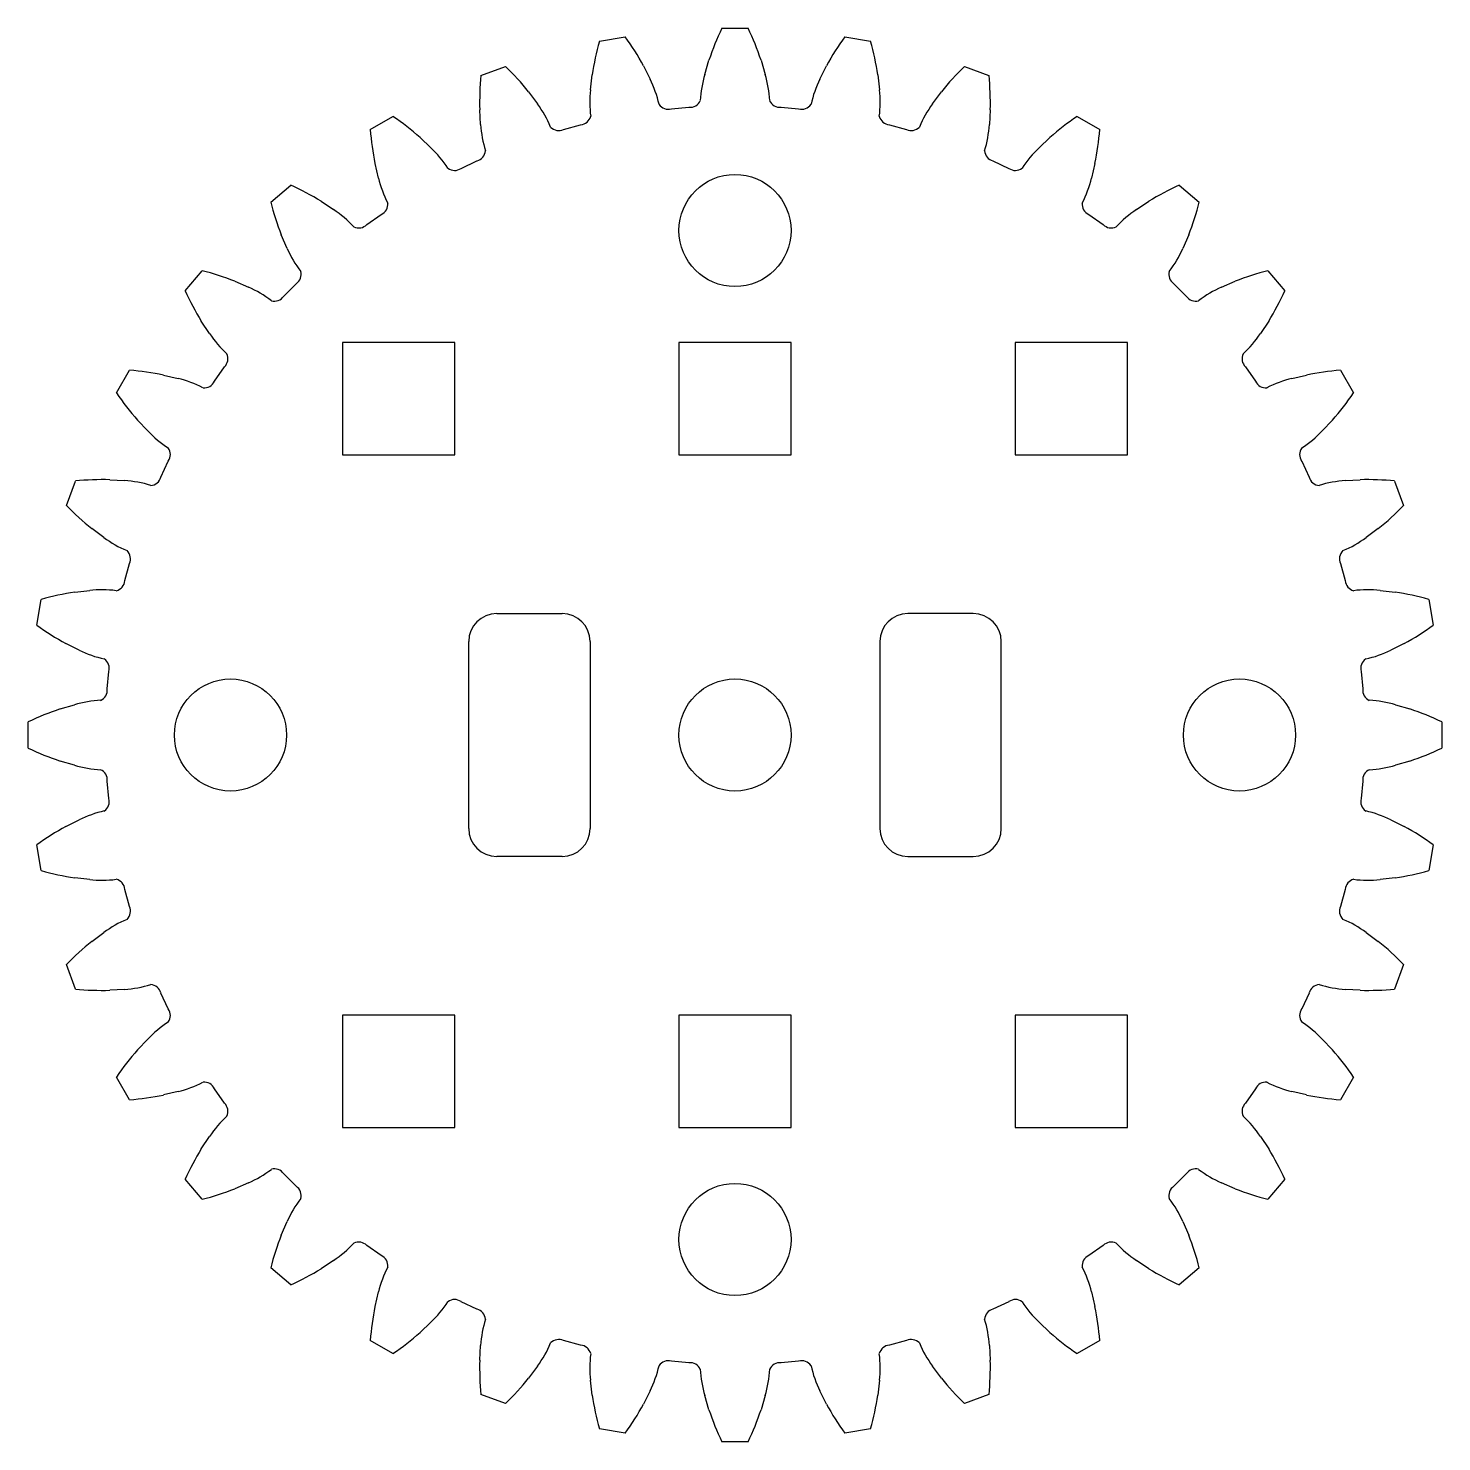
# Model space of a CAD drawing. Header units: millimetres. Extents: x 6.8 to 44.6, y 255 to 292.9.
import ezdxf

# ---------------------------------------------------------------- set-up
doc = ezdxf.new("R2010")
doc.units = ezdxf.units.MM
doc.layers.add('Default', color=7, linetype='Continuous')

# ---------------------------------------------------------------- blocks, each defined once
blk = doc.blocks.new('SE')
at = {"layer": 'Default', "color": 7, "linetype": 'Continuous'}
for p, q in [((33.218, 284.447), (33.218, 281.447)), ((36.218, 284.447), (33.218, 284.447)), ((36.218, 281.447), (36.218, 284.447)), ((33.218, 281.447), (36.218, 281.447))]:
    blk.add_line(p, q, dxfattribs=at)
blk = doc.blocks.new('SE1')
at = {"layer": 'Default', "color": 7, "linetype": 'Continuous'}
for p, q in [((15.218, 284.447), (15.218, 281.447)), ((18.218, 284.447), (15.218, 284.447)), ((18.218, 281.447), (18.218, 284.447)), ((15.218, 281.447), (18.218, 281.447))]:
    blk.add_line(p, q, dxfattribs=at)
blk = doc.blocks.new('SE2')
at = {"layer": 'Default', "color": 7, "linetype": 'Continuous'}
for p, q in [((24.218, 284.447), (24.218, 281.447)), ((27.218, 284.447), (24.218, 284.447)), ((27.218, 281.447), (27.218, 284.447)), ((24.218, 281.447), (27.218, 281.447))]:
    blk.add_line(p, q, dxfattribs=at)
blk = doc.blocks.new('SE3')
at = {"layer": 'Default', "color": 7, "linetype": 'Continuous'}
for p, q in [((33.218, 266.447), (33.218, 263.447)), ((36.218, 266.447), (33.218, 266.447)), ((36.218, 263.447), (36.218, 266.447)), ((33.218, 263.447), (36.218, 263.447))]:
    blk.add_line(p, q, dxfattribs=at)
blk = doc.blocks.new('SE4')
at = {"layer": 'Default', "color": 7, "linetype": 'Continuous'}
for p, q in [((15.218, 266.447), (15.218, 263.447)), ((18.218, 266.447), (15.218, 266.447)), ((18.218, 263.447), (18.218, 266.447)), ((15.218, 263.447), (18.218, 263.447))]:
    blk.add_line(p, q, dxfattribs=at)
blk = doc.blocks.new('SE5')
at = {"layer": 'Default', "color": 7, "linetype": 'Continuous'}
for p, q in [((24.218, 266.447), (24.218, 263.447)), ((27.218, 266.447), (24.218, 266.447)), ((27.218, 263.447), (27.218, 266.447)), ((24.218, 263.447), (27.218, 263.447))]:
    blk.add_line(p, q, dxfattribs=at)
blk = doc.blocks.new('SE6')
at = {"color": 7, "linetype": 'Continuous'}
for p, q in [((25.368, 292.859), (26.068, 292.859)), ((22.09, 292.511), (22.779, 292.633)), ((28.658, 292.633), (29.347, 292.511)), ((24.908, 291.625), (25.022, 292.007)), ((26.415, 292.007), (26.528, 291.625)), ((18.921, 291.599), (19.579, 291.838)), ((23.268, 291.854), (23.446, 291.497)), ((27.99, 291.497), (28.168, 291.854)), ((31.858, 291.838), (32.515, 291.599)), ((21.851, 291.216), (21.896, 291.612)), ((29.54, 291.612), (29.585, 291.216)), ((20.196, 291.156), (20.433, 290.836)), ((31.003, 290.836), (31.24, 291.156)), ((15.959, 290.15), (16.565, 290.5)), ((18.911, 290.282), (18.887, 290.68)), ((24.015, 290.704), (24.485, 290.745)), ((26.951, 290.745), (27.421, 290.704)), ((32.55, 290.68), (32.525, 290.282)), ((34.871, 290.5), (35.477, 290.15)), ((21.132, 290.154), (21.587, 290.276)), ((29.849, 290.276), (30.305, 290.154)), ((17.291, 289.936), (17.581, 289.661)), ((33.856, 289.661), (34.145, 289.936)), ((16.178, 288.851), (16.085, 289.239)), ((18.387, 289.111), (18.814, 289.31)), ((32.622, 289.31), (33.049, 289.111)), ((35.351, 289.239), (35.258, 288.851)), ((13.294, 288.21), (13.83, 288.659)), ((37.606, 288.659), (38.143, 288.21)), ((14.643, 288.23), (14.976, 288.01)), ((36.461, 288.01), (36.793, 288.23)), ((15.865, 287.608), (16.251, 287.878)), ((35.185, 287.878), (35.571, 287.608)), ((13.735, 286.968), (13.576, 287.334)), ((37.86, 287.334), (37.702, 286.968)), ((11.006, 285.835), (11.456, 286.372)), ((39.981, 286.372), (40.43, 285.835)), ((12.331, 286.09), (12.697, 285.931)), ((13.643, 285.689), (13.976, 286.023)), ((37.46, 286.023), (37.794, 285.689)), ((38.739, 285.931), (39.105, 286.09)), ((11.656, 284.69), (11.436, 285.022)), ((40.001, 285.022), (39.781, 284.69)), ((9.165, 283.1), (9.515, 283.706)), ((11.787, 283.414), (12.058, 283.8)), ((39.379, 283.8), (39.649, 283.414)), ((41.921, 283.706), (42.271, 283.1)), ((10.426, 283.58), (10.814, 283.487)), ((40.622, 283.487), (41.01, 283.58)), ((10.004, 282.085), (9.73, 282.374)), ((41.707, 282.374), (41.432, 282.085)), ((10.355, 280.851), (10.554, 281.278)), ((40.882, 281.278), (41.081, 280.851)), ((7.827, 280.087), (8.066, 280.744)), ((8.986, 280.779), (9.384, 280.754)), ((42.053, 280.754), (42.451, 280.779)), ((43.37, 280.744), (43.609, 280.087)), ((8.83, 279.232), (8.509, 279.469)), ((42.927, 279.469), (42.607, 279.232)), ((9.39, 278.078), (9.512, 278.534)), ((41.925, 278.534), (42.047, 278.078)), ((8.054, 277.769), (8.45, 277.815)), ((42.987, 277.815), (43.383, 277.769)), ((7.033, 276.887), (7.154, 277.576)), ((44.282, 277.576), (44.404, 276.887)), ((8.168, 276.219), (7.812, 276.397)), ((43.625, 276.397), (43.268, 276.219)), ((8.92, 275.18), (8.961, 275.65)), ((42.475, 275.65), (42.516, 275.18)), ((7.658, 274.644), (8.041, 274.757)), ((43.396, 274.757), (43.778, 274.644)), ((6.806, 273.597), (6.806, 274.297)), ((44.63, 274.297), (44.63, 273.597)), ((8.041, 273.137), (7.658, 273.251)), ((43.778, 273.251), (43.396, 273.137)), ((8.961, 272.244), (8.92, 272.714)), ((42.516, 272.714), (42.475, 272.244)), ((7.812, 271.497), (8.168, 271.675)), ((43.268, 271.675), (43.625, 271.497)), ((7.154, 270.319), (7.033, 271.008)), ((44.404, 271.008), (44.282, 270.319)), ((8.45, 270.08), (8.054, 270.125)), ((43.383, 270.125), (42.987, 270.08)), ((9.512, 269.361), (9.39, 269.816)), ((42.047, 269.816), (41.925, 269.361)), ((8.509, 268.425), (8.83, 268.662)), ((42.607, 268.662), (42.927, 268.425)), ((8.066, 267.15), (7.827, 267.808)), ((43.609, 267.808), (43.37, 267.15)), ((9.384, 267.14), (8.986, 267.116)), ((10.554, 266.616), (10.355, 267.043)), ((41.081, 267.043), (40.882, 266.616)), ((42.451, 267.116), (42.053, 267.14)), ((9.73, 265.521), (10.004, 265.81)), ((41.432, 265.81), (41.707, 265.521)), ((9.515, 264.188), (9.165, 264.794)), ((42.271, 264.794), (41.921, 264.188)), ((10.814, 264.407), (10.426, 264.314)), ((12.058, 264.094), (11.787, 264.481)), ((39.649, 264.481), (39.379, 264.094)), ((41.01, 264.314), (40.622, 264.407)), ((11.436, 262.872), (11.656, 263.205)), ((39.781, 263.205), (40.001, 262.872)), ((13.976, 261.872), (13.643, 262.205)), ((37.794, 262.205), (37.46, 261.872)), ((11.456, 261.523), (11.006, 262.059)), ((12.697, 261.964), (12.331, 261.805)), ((39.105, 261.805), (38.739, 261.964)), ((40.43, 262.059), (39.981, 261.523)), ((13.576, 260.56), (13.735, 260.926)), ((37.702, 260.926), (37.86, 260.56)), ((16.251, 260.016), (15.865, 260.287)), ((35.571, 260.287), (35.185, 260.016)), ((14.976, 259.885), (14.643, 259.665)), ((36.793, 259.665), (36.461, 259.885)), ((13.83, 259.235), (13.294, 259.685)), ((38.143, 259.685), (37.606, 259.235)), ((16.085, 258.655), (16.178, 259.043)), ((18.814, 258.584), (18.387, 258.783)), ((33.049, 258.783), (32.622, 258.584)), ((35.258, 259.043), (35.351, 258.655)), ((17.581, 258.233), (17.291, 257.959)), ((34.145, 257.959), (33.856, 258.233)), ((16.565, 257.394), (15.959, 257.744)), ((18.887, 257.215), (18.911, 257.613)), ((21.587, 257.619), (21.132, 257.741)), ((30.305, 257.741), (29.849, 257.619)), ((32.525, 257.613), (32.55, 257.215)), ((35.477, 257.744), (34.871, 257.394)), ((20.433, 257.059), (20.196, 256.738)), ((24.485, 257.149), (24.015, 257.19)), ((27.421, 257.19), (26.951, 257.149)), ((31.24, 256.738), (31.003, 257.059)), ((21.896, 256.283), (21.851, 256.679)), ((29.585, 256.679), (29.54, 256.283)), ((19.579, 256.056), (18.921, 256.295)), ((23.446, 256.397), (23.268, 256.041)), ((25.022, 255.887), (24.908, 256.27)), ((26.528, 256.27), (26.415, 255.887)), ((28.168, 256.041), (27.99, 256.397)), ((32.515, 256.295), (31.858, 256.056)), ((22.779, 255.262), (22.09, 255.383)), ((29.347, 255.383), (28.658, 255.262)), ((26.068, 255.035), (25.368, 255.035))]:
    blk.add_line(p, q, dxfattribs=at)
for centre, radius, start, end in [((32.027, 289.653), 7.391, 154.2891, 161.4247), ((19.409, 289.653), 7.391, 18.5753, 25.7109), ((29.204, 290.51), 7.391, 164.2891, 171.4247), ((16.778, 288.319), 7.391, 28.5753, 35.7109), ((34.659, 288.319), 7.391, 144.2891, 151.4247), ((22.232, 290.51), 7.391, 8.5753, 15.7109), ((14.418, 286.548), 7.391, 38.5753, 45.7109), ((27.814, 290.775), 3.028, 163.6932, 177.2138), ((23.622, 290.775), 3.028, 2.7862, 16.3068), ((37.018, 286.548), 7.391, 134.2891, 141.4247), ((26.275, 290.863), 7.391, 174.2891, 181.4247), ((20.732, 290.155), 3.028, 12.7862, 26.3068), ((30.705, 290.155), 3.028, 153.6932, 167.2138), ((25.161, 290.863), 7.391, 358.5753, 5.7109), ((24.86, 290.883), 3.028, 173.6932, 187.2138), ((24.516, 291.043), 0.3, 264.1218, 336.1218), ((26.92, 291.043), 0.3, 203.8782, 275.8782), ((26.576, 290.883), 3.028, 352.7862, 6.3068), ((12.402, 284.394), 7.391, 48.5753, 55.7109), ((17.993, 289.043), 3.028, 22.7862, 36.3068), ((21.565, 290.575), 0.3, 274.1218, 346.1218), ((23.933, 290.992), 0.3, 213.8782, 285.8782), ((27.503, 290.992), 0.3, 254.1218, 326.1218), ((29.871, 290.575), 0.3, 193.8782, 265.8782), ((33.443, 289.043), 3.028, 143.6932, 157.2138), ((39.035, 284.394), 7.391, 124.2891, 131.4247), ((23.329, 290.703), 7.391, 184.2891, 191.4247), ((21.933, 290.477), 3.028, 183.6932, 197.2138), ((21.001, 290.423), 0.3, 223.8782, 295.8782), ((30.436, 290.423), 0.3, 244.1218, 316.1218), ((29.504, 290.477), 3.028, 342.7862, 356.3068), ((28.107, 290.703), 7.391, 348.5753, 355.7109), ((15.489, 287.472), 3.028, 32.7862, 46.3068), ((18.741, 289.601), 0.3, 284.1218, 356.1218), ((32.695, 289.601), 0.3, 183.8782, 255.8782), ((35.947, 287.472), 3.028, 133.6932, 147.2138), ((18.211, 289.354), 0.3, 233.8782, 305.8782), ((33.225, 289.354), 0.3, 234.1218, 306.1218), ((10.79, 281.923), 7.391, 58.5753, 65.7109), ((19.12, 289.568), 3.028, 193.6932, 207.2138), ((32.317, 289.568), 3.028, 332.7862, 346.3068), ((40.647, 281.923), 7.391, 114.2891, 121.4247), ((20.456, 290.034), 7.391, 194.2891, 201.4247), ((13.296, 285.49), 3.028, 42.7862, 56.3068), ((16.129, 288.152), 0.3, 294.1218, 6.1218), ((35.307, 288.152), 0.3, 173.8782, 245.8782), ((38.14, 285.49), 3.028, 123.6932, 137.2138), ((30.981, 290.034), 7.391, 338.5753, 345.7109), ((15.65, 287.816), 0.3, 243.8782, 315.8782), ((35.786, 287.816), 0.3, 224.1218, 296.1218), ((16.507, 288.185), 3.028, 203.6932, 217.2138), ((34.929, 288.185), 3.028, 322.7862, 336.3068), ((9.632, 279.21), 7.391, 68.5753, 75.7109), ((13.808, 286.271), 0.3, 304.1218, 16.1218), ((37.628, 286.271), 0.3, 163.8782, 235.8782), ((41.805, 279.21), 7.391, 104.2891, 111.4247), ((17.742, 288.876), 7.391, 204.2891, 211.4247), ((11.48, 283.158), 3.028, 52.7862, 66.3068), ((13.395, 285.857), 0.3, 253.8782, 325.8782), ((38.042, 285.857), 0.3, 214.1218, 286.1218), ((39.956, 283.158), 3.028, 113.6932, 127.2138), ((33.694, 288.876), 7.391, 328.5753, 335.7109), ((14.175, 286.369), 3.028, 213.6932, 227.2138), ((37.261, 286.369), 3.028, 312.7862, 326.3068), ((11.849, 284.015), 0.3, 314.1218, 26.1218), ((39.587, 284.015), 0.3, 153.8782, 225.8782), ((8.962, 276.336), 7.391, 78.5753, 85.7109), ((42.474, 276.336), 7.391, 94.2891, 101.4247), ((10.097, 280.546), 3.028, 62.7862, 76.3068), ((11.514, 283.536), 0.3, 263.8782, 335.8782), ((39.923, 283.536), 0.3, 204.1218, 276.1218), ((41.339, 280.546), 3.028, 103.6932, 117.2138), ((15.271, 287.264), 7.391, 214.2891, 221.4247), ((36.165, 287.264), 7.391, 318.5753, 325.7109), ((12.193, 284.176), 3.028, 223.6932, 237.2138), ((39.243, 284.176), 3.028, 302.7862, 316.3068), ((10.311, 281.454), 0.3, 324.1218, 36.1218), ((41.125, 281.454), 0.3, 143.8782, 215.8782), ((8.802, 273.39), 7.391, 88.5753, 95.7109), ((9.189, 277.733), 3.028, 72.7862, 86.3068), ((10.064, 280.924), 0.3, 273.8782, 345.8782), ((41.372, 280.924), 0.3, 194.1218, 266.1218), ((42.248, 277.733), 3.028, 93.6932, 107.2138), ((42.634, 273.39), 7.391, 84.2891, 91.4247), ((13.118, 285.247), 7.391, 224.2891, 231.4247), ((38.319, 285.247), 7.391, 308.5753, 315.7109), ((10.622, 281.672), 3.028, 233.6932, 247.2138), ((40.814, 281.672), 3.028, 292.7862, 306.3068), ((9.242, 278.665), 0.3, 334.1218, 46.1218), ((42.194, 278.665), 0.3, 133.8782, 205.8782), ((9.091, 278.1), 0.3, 283.8782, 355.8782), ((42.346, 278.1), 0.3, 184.1218, 256.1218), ((9.156, 270.461), 7.391, 98.5753, 105.7109), ((8.782, 274.805), 3.028, 82.7862, 96.3068), ((42.654, 274.805), 3.028, 83.6932, 97.2138), ((42.281, 270.461), 7.391, 74.2891, 81.4247), ((11.347, 282.888), 7.391, 234.2891, 241.4247), ((40.09, 282.888), 7.391, 298.5753, 305.7109), ((9.51, 278.934), 3.028, 243.6932, 257.2138), ((41.926, 278.934), 3.028, 282.7862, 296.3068), ((8.673, 275.732), 0.3, 344.1218, 56.1218), ((42.763, 275.732), 0.3, 123.8782, 195.8782), ((8.622, 275.149), 0.3, 293.8782, 5.8782), ((42.814, 275.149), 0.3, 174.1218, 246.1218), ((10.013, 267.638), 7.391, 108.5753, 115.7109), ((8.891, 271.851), 3.028, 92.7862, 106.3068), ((42.546, 271.851), 3.028, 73.6932, 87.2138), ((41.424, 267.638), 7.391, 64.2891, 71.4247), ((10.013, 280.256), 7.391, 244.2891, 251.4247), ((41.424, 280.256), 7.391, 288.5753, 295.7109), ((8.891, 276.043), 3.028, 253.6932, 267.2138), ((42.546, 276.043), 3.028, 272.7862, 286.3068), ((8.622, 272.745), 0.3, 354.1218, 66.1218), ((42.814, 272.745), 0.3, 113.8782, 185.8782), ((8.673, 272.162), 0.3, 303.8782, 15.8782), ((42.763, 272.162), 0.3, 164.1218, 236.1218), ((9.51, 268.961), 3.028, 102.7862, 116.3068), ((41.926, 268.961), 3.028, 63.6932, 77.2138), ((11.347, 265.007), 7.391, 118.5753, 125.7109), ((40.09, 265.007), 7.391, 54.2891, 61.4247), ((9.156, 277.433), 7.391, 254.2891, 261.4247), ((8.782, 273.089), 3.028, 263.6932, 277.2138), ((9.091, 269.795), 0.3, 4.1218, 76.1218), ((42.346, 269.795), 0.3, 103.8782, 175.8782), ((42.654, 273.089), 3.028, 262.7862, 276.3068), ((42.281, 277.433), 7.391, 278.5753, 285.7109), ((9.242, 269.23), 0.3, 313.8782, 25.8782), ((42.194, 269.23), 0.3, 154.1218, 226.1218), ((10.622, 266.222), 3.028, 112.7862, 126.3068), ((40.814, 266.222), 3.028, 53.6932, 67.2138), ((13.118, 262.647), 7.391, 128.5753, 135.7109), ((38.319, 262.647), 7.391, 44.2891, 51.4247), ((8.802, 274.504), 7.391, 264.2891, 271.4247), ((9.189, 270.162), 3.028, 273.6932, 287.2138), ((10.064, 266.97), 0.3, 14.1218, 86.1218), ((41.372, 266.97), 0.3, 93.8782, 165.8782), ((42.248, 270.162), 3.028, 252.7862, 266.3068), ((42.634, 274.504), 7.391, 268.5753, 275.7109), ((10.311, 266.44), 0.3, 323.8782, 35.8782), ((41.125, 266.44), 0.3, 144.1218, 216.1218), ((12.193, 263.718), 3.028, 122.7862, 136.3068), ((39.243, 263.718), 3.028, 43.6932, 57.2138), ((15.271, 260.631), 7.391, 138.5753, 145.7109), ((36.165, 260.631), 7.391, 34.2891, 41.4247), ((10.097, 267.349), 3.028, 283.6932, 297.2138), ((11.514, 264.358), 0.3, 24.1218, 96.1218), ((39.923, 264.358), 0.3, 83.8782, 155.8782), ((41.339, 267.349), 3.028, 242.7862, 256.3068), ((8.962, 271.558), 7.391, 274.2891, 281.4247), ((11.849, 263.879), 0.3, 333.8782, 45.8782), ((39.587, 263.879), 0.3, 134.1218, 206.1218), ((42.474, 271.558), 7.391, 258.5753, 265.7109), ((14.175, 261.525), 3.028, 132.7862, 146.3068), ((37.261, 261.525), 3.028, 33.6932, 47.2138), ((17.742, 259.019), 7.391, 148.5753, 155.7109), ((33.694, 259.019), 7.391, 24.2891, 31.4247), ((11.48, 264.736), 3.028, 293.6932, 307.2138), ((13.395, 262.037), 0.3, 34.1218, 106.1218), ((38.042, 262.037), 0.3, 73.8782, 145.8782), ((39.956, 264.736), 3.028, 232.7862, 246.3068), ((9.632, 268.685), 7.391, 284.2891, 291.4247), ((13.808, 261.624), 0.3, 343.8782, 55.8782), ((37.628, 261.624), 0.3, 124.1218, 196.1218), ((41.805, 268.685), 7.391, 248.5753, 255.7109), ((16.507, 259.709), 3.028, 142.7862, 156.3068), ((34.929, 259.709), 3.028, 23.6932, 37.2138), ((20.456, 257.861), 7.391, 158.5753, 165.7109), ((13.296, 262.404), 3.028, 303.6932, 317.2138), ((15.65, 260.078), 0.3, 44.1218, 116.1218), ((35.786, 260.078), 0.3, 63.8782, 135.8782), ((38.14, 262.404), 3.028, 222.7862, 236.3068), ((30.981, 257.861), 7.391, 14.2891, 21.4247), ((16.129, 259.743), 0.3, 353.8782, 65.8782), ((35.307, 259.743), 0.3, 114.1218, 186.1218), ((10.79, 265.971), 7.391, 294.2891, 301.4247), ((19.12, 258.326), 3.028, 152.7862, 166.3068), ((32.317, 258.326), 3.028, 13.6932, 27.2138), ((40.647, 265.971), 7.391, 238.5753, 245.7109), ((15.489, 260.422), 3.028, 313.6932, 327.2138), ((18.211, 258.541), 0.3, 54.1218, 126.1218), ((33.225, 258.541), 0.3, 53.8782, 125.8782), ((35.947, 260.422), 3.028, 212.7862, 226.3068), ((23.329, 257.191), 7.391, 168.5753, 175.7109), ((18.741, 258.293), 0.3, 3.8782, 75.8782), ((32.695, 258.293), 0.3, 104.1218, 176.1218), ((28.107, 257.191), 7.391, 4.2891, 11.4247), ((12.402, 263.5), 7.391, 304.2891, 311.4247), ((21.933, 257.418), 3.028, 162.7862, 176.3068), ((29.504, 257.418), 3.028, 3.6932, 17.2138), ((39.035, 263.5), 7.391, 228.5753, 235.7109), ((17.993, 258.851), 3.028, 323.6932, 337.2138), ((21.001, 257.471), 0.3, 64.1218, 136.1218), ((21.565, 257.32), 0.3, 13.8782, 85.8782), ((29.871, 257.32), 0.3, 94.1218, 166.1218), ((30.436, 257.471), 0.3, 43.8782, 115.8782), ((33.443, 258.851), 3.028, 202.7862, 216.3068), ((26.275, 257.031), 7.391, 178.5753, 185.7109), ((24.86, 257.011), 3.028, 172.7862, 186.3068), ((23.933, 256.902), 0.3, 74.1218, 146.1218), ((27.503, 256.902), 0.3, 33.8782, 105.8782), ((26.576, 257.011), 3.028, 353.6932, 7.2138), ((25.161, 257.031), 7.391, 354.2891, 1.4247), ((20.732, 257.739), 3.028, 333.6932, 347.2138), ((24.516, 256.851), 0.3, 23.8782, 95.8782), ((27.814, 257.12), 3.028, 182.7862, 196.3068), ((23.622, 257.12), 3.028, 343.6932, 357.2138), ((26.92, 256.851), 0.3, 84.1218, 156.1218), ((30.705, 257.739), 3.028, 192.7862, 206.3068), ((14.418, 261.347), 7.391, 314.2891, 321.4247), ((37.018, 261.347), 7.391, 218.5753, 225.7109), ((29.204, 257.385), 7.391, 188.5753, 195.7109), ((22.232, 257.385), 7.391, 344.2891, 351.4247), ((16.778, 259.576), 7.391, 324.2891, 331.4247), ((32.027, 258.242), 7.391, 198.5753, 205.7109), ((19.409, 258.242), 7.391, 334.2891, 341.4247), ((34.659, 259.576), 7.391, 208.5753, 215.7109)]:
    blk.add_arc(centre, radius, start, end, dxfattribs=at)

msp = doc.modelspace()

# ---------------------------------------------------------------- linework, layer by layer
at = {"color": 7, "linetype": 'Continuous'}
for centre in [(25.718, 287.447), (12.218, 273.947), (25.718, 273.947), (39.218, 273.947), (25.718, 260.447)]:
    msp.add_circle(centre, 1.5, dxfattribs=at)
at = {"layer": 'Default', "color": 7, "linetype": 'Continuous'}
for p, q in [((19.343, 277.197), (21.093, 277.197)), ((32.093, 277.197), (30.343, 277.197)), ((18.593, 271.447), (18.593, 276.447)), ((21.843, 276.447), (21.843, 271.447)), ((29.593, 276.447), (29.593, 271.447)), ((32.843, 271.447), (32.843, 276.447)), ((21.093, 270.697), (19.343, 270.697)), ((30.343, 270.697), (32.093, 270.697))]:
    msp.add_line(p, q, dxfattribs=at)
for centre, start, end in [((19.343, 276.447), 90, 180), ((21.093, 276.447), 0, 90), ((30.343, 276.447), 90, 180), ((32.093, 276.447), 0, 90), ((19.343, 271.447), 180, 270), ((21.093, 271.447), 270, 0), ((30.343, 271.447), 180, 270), ((32.093, 271.447), 270, 0)]:
    msp.add_arc(centre, 0.75, start, end, dxfattribs=at)

# ---------------------------------------------------------------- block references
at = {"layer": 'Default'}
for name in ['SE6', 'SE1', 'SE2', 'SE', 'SE4', 'SE5', 'SE3']:
    msp.add_blockref(name, (0, 0), dxfattribs=at)

doc.saveas('drawing.dxf')
